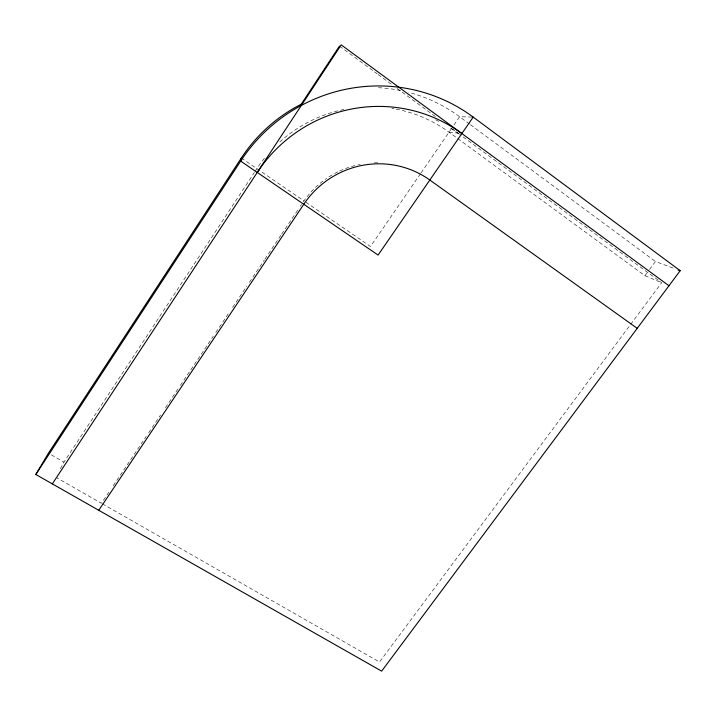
<?xml version="1.0" encoding="UTF-8"?>
<svg xmlns="http://www.w3.org/2000/svg" width="716" height="716" viewBox="0 0 716 716"><rect width="100%" height="100%" fill="white"/><g stroke="black" fill="none" stroke-linecap="round" stroke-linejoin="round"><path stroke-width="0.54" stroke-dasharray="3.58 2.69" d="M60.413 468.738L63.948 462.115L254.422 172.404M255.039 171.473L256.883 168.663A136.013 133.659 -54.3 0 1 264.669 157.976M108.904 492.143L101.448 503.285L56.824 477.814M113.253 485.645L130.035 460.585M130.652 459.654L146.198 436.456M148.677 432.741L160.491 415.101M165.459 407.681L177.89 389.11M180.378 385.396L197.16 360.336M197.777 359.405L213.314 336.207M215.802 332.493L228.851 312.999M232.584 307.433L246.877 286.078M249.365 282.364L264.285 260.087M264.902 259.156L281.066 235.027M281.683 234.096L297.847 209.967M300.326 206.253L301.57 204.391M420.444 173.791L370.512 246.492L304.998 201.626M421.08 172.869L451.528 128.558M453.953 125.023L459.636 116.744L472.157 117.066M396.1 109.118A136.013 133.659 -54.3 0 1 449.03 132.191L644.928 275.714L648.875 270.38M649.528 269.493L655.444 261.501L675.045 268.777M449.03 132.191L458.652 133.203M644.928 275.714L660.957 282.408M102.37 503.813L379.516 662.014L661.665 282.704L459.753 134.456M51.355 454.857L63.948 462.115M241.337 158.021L304.076 200.99M339.465 46.128L373.663 71.242M374.566 71.904L377.26 73.882M378.164 74.545L392.565 85.123M397.067 88.426L436.662 117.496M451.966 128.737L459.162 134.017M469.517 124.047L459.636 116.744A154.012 151.362 -54.6 0 0 408.738 92.4M470.421 124.709L655.444 261.501M303.342 201.76A88.363 86.681 -51.5 0 1 326.585 178.463M328.948 176.897A88.363 86.681 -51.5 0 1 333.808 173.979M334.64 173.532A88.363 86.681 -51.5 0 1 338.847 171.393M339.706 170.99A88.363 86.681 -51.5 0 1 357.517 164.949M358.43 164.743A88.363 86.681 -51.5 0 1 360.273 164.376M374.235 162.854A88.363 86.681 -51.5 0 1 379.847 162.881M435.668 119.823A142.001 139.325 -52.1 0 1 438.89 121.407M450.57 128.075A142.001 139.325 -52.1 0 1 457.954 133.131M378.495 87.719A154.012 151.362 -54.6 0 1 401.05 90.61M279.813 141.938A136.013 133.659 -54.3 0 1 333.334 112.072M334.39 111.777A136.013 133.659 -54.3 0 1 346.159 109.02M391.822 108.367A136.013 133.659 -54.3 0 1 393.961 108.725"/><path stroke-width="1.07" d="M302.089 103.793A154.012 151.362 -54.6 0 0 241.337 158.021L240.674 161.1L35.8 474.493L381.637 671.143L680.2 270.693L473.204 117.093A163.767 160.581 -51.5 0 0 240.674 161.1L378.084 255.075L473.204 117.093M35.8 474.493L48.446 453.183L241.337 158.021M300.174 105.852L339.465 46.128M52.322 483.891L341.192 44.857L668.968 285.756M98.763 510.293L303.79 204.266A90.001 88.211 -50.6 0 1 429.824 180.02L637.222 328.34M678.142 269.932L680.2 270.693M257.25 172.431A144.623 141.795 -51.2 0 1 461.865 133.543"/></g></svg>
